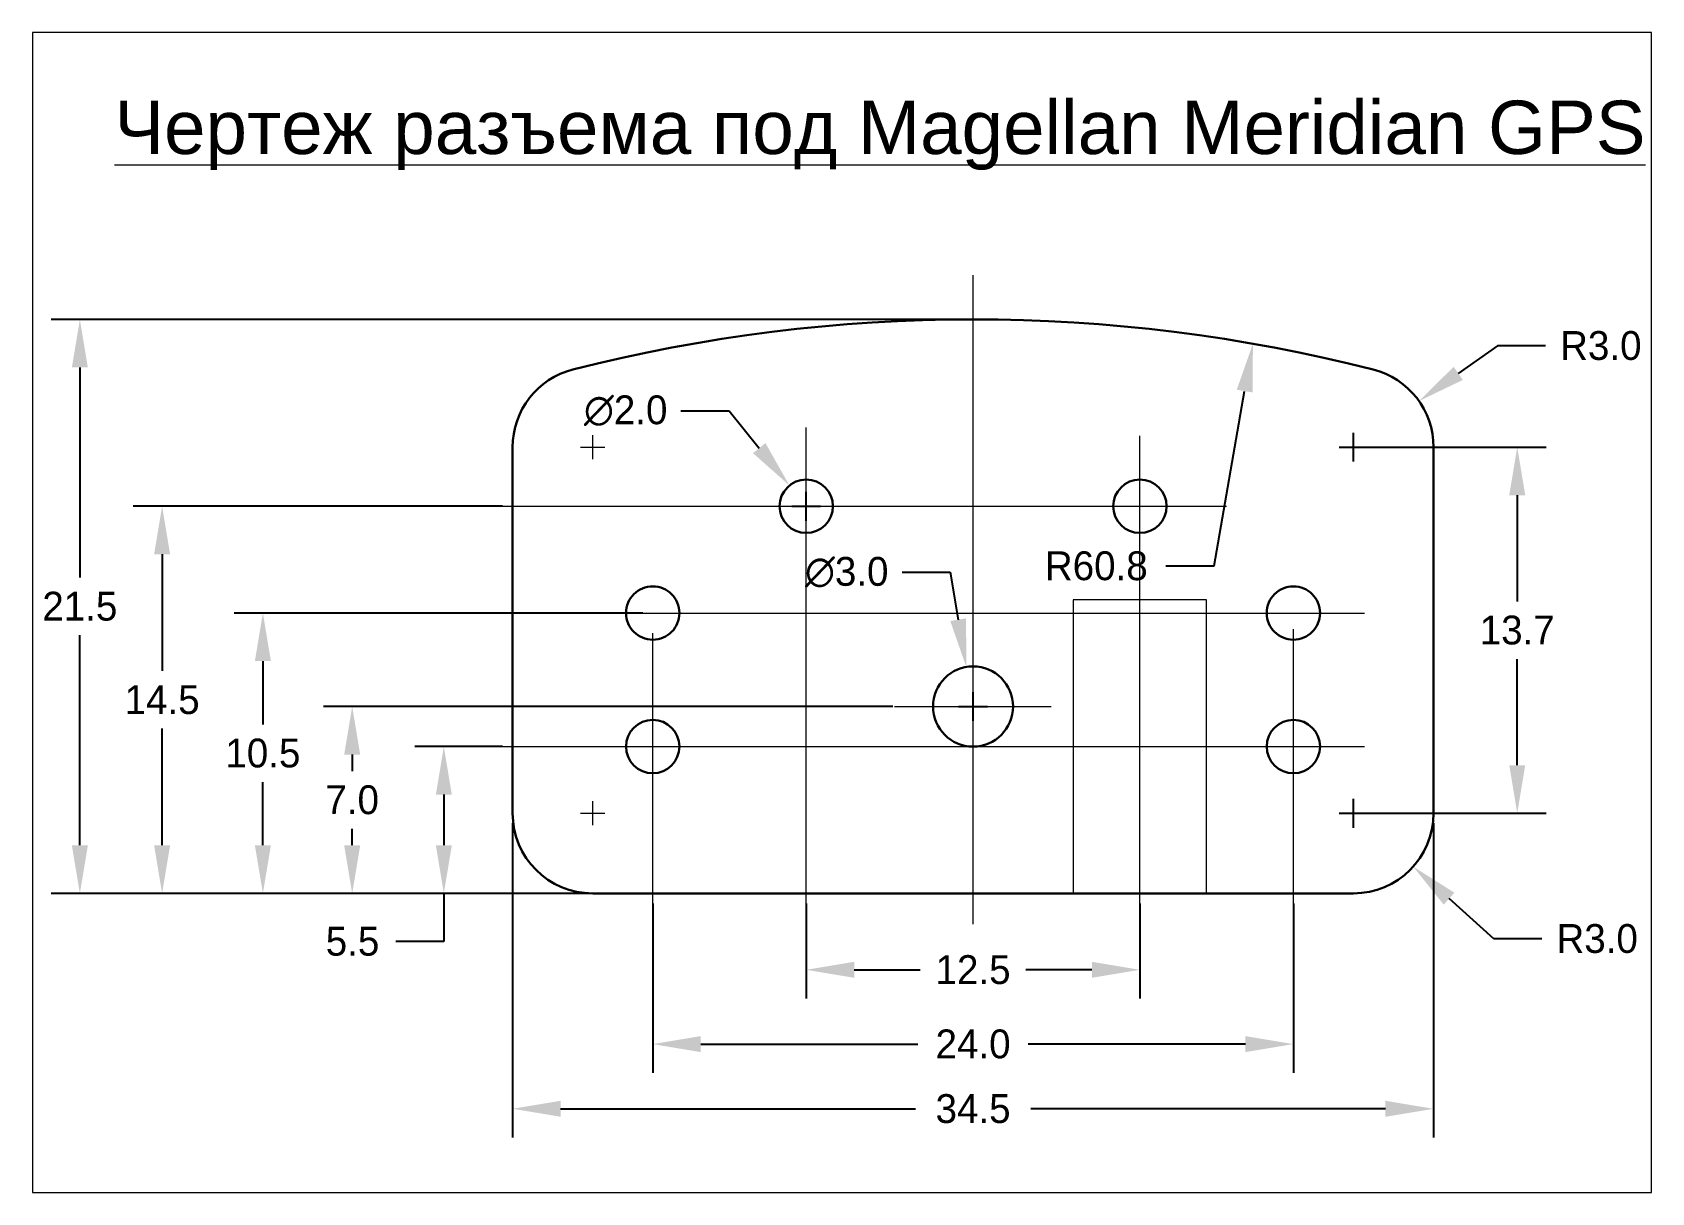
# Paper-space layout 'Layout2' of a CAD drawing. Extents: x 1.11 to 9.97, y 0.79 to 7.14.
# The model-space entities are those that its viewports show. They can reach past a viewport. Long polylines and large blocks are cut down to what shows.
import ezdxf

# ---------------------------------------------------------------- set-up
doc = ezdxf.new("R2010")
doc.units = 0
doc.header["$LTSCALE"] = 3
doc.header["$MEASUREMENT"] = 0
doc.linetypes.add('CENTER2', pattern=[1.125, 0.75, -0.125, 0.125, -0.125])
doc.linetypes.add('CENTERX2', pattern=[4, 2.5, -0.5, 0.5, -0.5])
doc.layers.get('0').update_dxf_attribs({"linetype": 'CONTINUOUS', "lineweight": 30})
doc.layers.get('DEFPOINTS').update_dxf_attribs({"linetype": 'CONTINUOUS'})
doc.layers.add('Dimentios', color=1, linetype='CONTINUOUS', lineweight=15)
doc.layers.add('Osi', color=5, linetype='CENTERX2', lineweight=15)
doc.dimstyles.get("Standard").update_dxf_attribs({"dimscale": 6, "dimtxt": 0.18, "dimasz": 0.3, "dimexe": 0.18, "dimexo": 0.0625, "dimgap": 0.09, "dimtad": 0, "dimtih": 1, "dimtoh": 1, "dimdec": 1, "dimzin": 0, "dimdsep": 46, "dimtxsty": 'Standard', "dimcen": 0.09, "dimadec": 0, "dimazin": 0, "dimtfac": 1, "dimtdec": 1, "dimtofl": 0, "dimtmove": 0, "dimatfit": 3, "dimfxl": 0, "dimtolj": 1, "dimtzin": 0, "dimarcsym": 0})

# ---------------------------------------------------------------- blocks, each defined once
blk = doc.blocks.new('*D0')
at = {"layer": 'DEFPOINTS', "color": 0}
for p in [(5.276, -5.465), (2.7, -10.965), (7.964, -10.965)]:
    blk.add_point(p, dxfattribs=at)
at = {"layer": 'Dimentios', "color": 0, "lineweight": -2}
for p, q in [((4.901, -5.465), (1.62, -5.465)), ((2.7, -7.265), (2.7, -9.165)), ((7.589, -10.965), (1.62, -10.965)), ((2.7, -10.965), (2.7, -12.765)), ((2.7, -12.765), (0.9, -12.765))]:
    blk.add_line(p, q, dxfattribs=at)
at = {"layer": 'Dimentios', "color": 0}
for points in [[(2.4, -7.265), (3, -7.265), (2.7, -5.465)], [(2.4, -9.165), (3, -9.165), (2.7, -10.965)]]:
    blk.add_solid(points, dxfattribs=at)
at = {"layer": 'Dimentios', "color": 0, "insert": (-0.72, -12.765), "char_height": 1.08, "attachment_point": 5}
blk.add_mtext('\\A1;5.5', dxfattribs=at)
blk = doc.blocks.new('*D1')
at = {"layer": 'DEFPOINTS', "color": 0}
for p in [(-0.733, -3.965), (19.895, -3.965), (7.964, -10.965)]:
    blk.add_point(p, dxfattribs=at)
at = {"layer": 'Dimentios', "color": 0, "lineweight": -2}
for p, q in [((19.52, -3.965), (-1.813, -3.965)), ((-0.733, -5.765), (-0.733, -6.385)), ((-0.733, -9.165), (-0.733, -8.545)), ((7.589, -10.965), (-1.813, -10.965))]:
    blk.add_line(p, q, dxfattribs=at)
at = {"layer": 'Dimentios', "color": 0}
for points in [[(-1.033, -5.765), (-0.433, -5.765), (-0.733, -3.965)], [(-1.033, -9.165), (-0.433, -9.165), (-0.733, -10.965)]]:
    blk.add_solid(points, dxfattribs=at)
at = {"layer": 'Dimentios', "color": 0, "insert": (-0.733, -7.465), "char_height": 1.08, "attachment_point": 5}
blk.add_mtext('\\A1;7.0', dxfattribs=at)
blk = doc.blocks.new('*D2')
at = {"layer": 'DEFPOINTS', "color": 0}
for p in [(-7.854, 3.535), (5.276, 3.535), (8.276, -10.965)]:
    blk.add_point(p, dxfattribs=at)
at = {"layer": 'Dimentios', "color": 0, "lineweight": -2}
for p, q in [((4.901, 3.535), (-8.934, 3.535)), ((-7.854, 1.735), (-7.854, -2.635)), ((-7.854, -9.165), (-7.854, -4.795)), ((7.901, -10.965), (-8.934, -10.965))]:
    blk.add_line(p, q, dxfattribs=at)
at = {"layer": 'Dimentios', "color": 0}
for points in [[(-8.154, 1.735), (-7.554, 1.735), (-7.854, 3.535)], [(-8.154, -9.165), (-7.554, -9.165), (-7.854, -10.965)]]:
    blk.add_solid(points, dxfattribs=at)
at = {"layer": 'Dimentios', "color": 0, "insert": (-7.854, -3.715), "char_height": 1.08, "attachment_point": 5}
blk.add_mtext('\\A1;14.5', dxfattribs=at)
blk = doc.blocks.new('*D3')
at = {"layer": 'DEFPOINTS', "color": 0}
for p in [(16.276, -10.965), (28.776, -10.965), (28.776, -13.827)]:
    blk.add_point(p, dxfattribs=at)
at = {"layer": 'Dimentios', "color": 0, "lineweight": -2}
for p, q in [((16.276, -11.34), (16.276, -14.907)), ((28.776, -11.34), (28.776, -14.907)), ((18.076, -13.827), (20.546, -13.827)), ((26.976, -13.827), (24.506, -13.827))]:
    blk.add_line(p, q, dxfattribs=at)
at = {"layer": 'Dimentios', "color": 0}
for points in [[(18.076, -13.527), (18.076, -14.127), (16.276, -13.827)], [(26.976, -13.527), (26.976, -14.127), (28.776, -13.827)]]:
    blk.add_solid(points, dxfattribs=at)
at = {"layer": 'Dimentios', "color": 0, "insert": (22.526, -13.827), "char_height": 1.08, "attachment_point": 5}
blk.add_mtext('\\A1;12.5', dxfattribs=at)
blk = doc.blocks.new('*D4')
at = {"layer": 'DEFPOINTS', "color": 0}
for p in [(10.526, -10.965), (34.526, -10.965), (34.526, -16.61)]:
    blk.add_point(p, dxfattribs=at)
at = {"layer": 'Dimentios', "color": 0, "lineweight": -2}
for p, q in [((10.526, -11.34), (10.526, -17.69)), ((34.526, -11.34), (34.526, -17.69)), ((12.326, -16.61), (20.456, -16.61)), ((32.726, -16.61), (24.596, -16.61))]:
    blk.add_line(p, q, dxfattribs=at)
at = {"layer": 'Dimentios', "color": 0}
for points in [[(12.326, -16.31), (12.326, -16.91), (10.526, -16.61)], [(32.726, -16.31), (32.726, -16.91), (34.526, -16.61)]]:
    blk.add_solid(points, dxfattribs=at)
at = {"layer": 'Dimentios', "color": 0, "insert": (22.526, -16.61), "char_height": 1.08, "attachment_point": 5}
blk.add_mtext('\\A1;24.0', dxfattribs=at)
blk = doc.blocks.new('*D5')
at = {"layer": 'DEFPOINTS', "color": 0}
for p in [(5.276, -7.965), (39.776, -7.965), (39.776, -19.033)]:
    blk.add_point(p, dxfattribs=at)
at = {"layer": 'Dimentios', "color": 0, "lineweight": -2}
for p, q in [((5.276, -8.34), (5.276, -20.113)), ((39.776, -8.34), (39.776, -20.113)), ((7.076, -19.033), (20.366, -19.033)), ((37.976, -19.033), (24.686, -19.033))]:
    blk.add_line(p, q, dxfattribs=at)
at = {"layer": 'Dimentios', "color": 0}
for points in [[(7.076, -18.733), (7.076, -19.333), (5.276, -19.033)], [(37.976, -18.733), (37.976, -19.333), (39.776, -19.033)]]:
    blk.add_solid(points, dxfattribs=at)
at = {"layer": 'Dimentios', "color": 0, "insert": (22.526, -19.033), "char_height": 1.08, "attachment_point": 5}
blk.add_mtext('\\A1;34.5', dxfattribs=at)
blk = doc.blocks.new('*D6')
at = {"layer": 'DEFPOINTS', "color": 0}
for p in [(22.526, 10.535), (-10.935, -10.965), (8.276, -10.965)]:
    blk.add_point(p, dxfattribs=at)
at = {"layer": 'Dimentios', "color": 0, "lineweight": -2}
for p, q in [((22.151, 10.535), (-12.015, 10.535)), ((-10.935, 8.735), (-10.935, 0.865)), ((-10.935, -9.165), (-10.935, -1.295)), ((7.901, -10.965), (-12.015, -10.965))]:
    blk.add_line(p, q, dxfattribs=at)
at = {"layer": 'Dimentios', "color": 0}
for points in [[(-11.235, 8.735), (-10.635, 8.735), (-10.935, 10.535)], [(-11.235, -9.165), (-10.635, -9.165), (-10.935, -10.965)]]:
    blk.add_solid(points, dxfattribs=at)
at = {"layer": 'Dimentios', "color": 0, "insert": (-10.935, -0.215), "char_height": 1.08, "attachment_point": 5}
blk.add_mtext('\\A1;21.5', dxfattribs=at)
blk = doc.blocks.new('*D7')
at = {"layer": 'DEFPOINTS', "color": 0}
for p in [(39.23, 7.476), (36.776, 5.749)]:
    blk.add_point(p, dxfattribs=at)
at = {"layer": 'Dimentios', "color": 0, "lineweight": -2}
for p, q in [((42.173, 9.549), (40.701, 8.512)), ((43.973, 9.549), (42.173, 9.549)), ((36.776, 5.209), (36.776, 6.289)), ((36.236, 5.749), (37.316, 5.749))]:
    blk.add_line(p, q, dxfattribs=at)
at = {"layer": 'Dimentios', "color": 0}
blk.add_solid([(40.529, 8.758), (40.874, 8.267), (39.23, 7.476)], dxfattribs=at)
at = {"layer": 'Dimentios', "color": 0, "insert": (46.043, 9.549), "char_height": 1.08, "attachment_point": 5}
blk.add_mtext('\\A1;R3.0', dxfattribs=at)
blk = doc.blocks.new('*D8')
at = {"layer": 'DEFPOINTS', "color": 0}
for p in [(36.776, -7.965), (39.014, -9.964)]:
    blk.add_point(p, dxfattribs=at)
at = {"layer": 'Dimentios', "color": 0, "lineweight": -2}
for p, q in [((36.776, -8.505), (36.776, -7.425)), ((36.236, -7.965), (37.316, -7.965)), ((42.036, -12.662), (40.357, -11.162)), ((43.836, -12.662), (42.036, -12.662))]:
    blk.add_line(p, q, dxfattribs=at)
at = {"layer": 'Dimentios', "color": 0}
blk.add_solid([(40.557, -10.939), (40.157, -11.386), (39.014, -9.964)], dxfattribs=at)
at = {"layer": 'Dimentios', "color": 0, "insert": (45.906, -12.662), "char_height": 1.08, "attachment_point": 5}
blk.add_mtext('\\A1;R3.0', dxfattribs=at)
blk = doc.blocks.new('*D9')
at = {"layer": 'DEFPOINTS', "color": 0}
for p in [(15.648, 4.312), (16.905, 2.757)]:
    blk.add_point(p, dxfattribs=at)
at = {"layer": 'Dimentios', "color": 0, "lineweight": -2}
for p, q in [((11.584, 7.112), (13.384, 7.112)), ((13.384, 7.112), (14.516, 5.712)), ((16.276, 2.995), (16.276, 4.075)), ((15.736, 3.535), (16.816, 3.535))]:
    blk.add_line(p, q, dxfattribs=at)
at = {"layer": 'Dimentios', "color": 0}
blk.add_solid([(14.749, 5.901), (14.283, 5.523), (15.648, 4.312)], dxfattribs=at)
at = {"layer": 'Dimentios', "color": 0, "insert": (9.514, 7.112), "char_height": 1.08, "attachment_point": 5}
blk.add_mtext('\\A1;∅2.0', dxfattribs=at)
blk = doc.blocks.new('*D10')
at = {"layer": 'DEFPOINTS', "color": 0}
for p in [(22.273, -2.487), (22.78, -5.444)]:
    blk.add_point(p, dxfattribs=at)
at = {"layer": 'Dimentios', "color": 0, "lineweight": -2}
for p, q in [((19.864, 1.061), (21.664, 1.061)), ((21.664, 1.061), (21.968, -0.713)), ((22.526, -4.505), (22.526, -3.425)), ((21.986, -3.965), (23.066, -3.965))]:
    blk.add_line(p, q, dxfattribs=at)
at = {"layer": 'Dimentios', "color": 0}
blk.add_solid([(22.264, -0.662), (21.673, -0.764), (22.273, -2.487)], dxfattribs=at)
at = {"layer": 'Dimentios', "color": 0, "insert": (17.794, 1.061), "char_height": 1.08, "attachment_point": 5}
blk.add_mtext('\\A1;∅3.0', dxfattribs=at)
blk = doc.blocks.new('*D11')
at = {"layer": 'DEFPOINTS', "color": 0}
for p in [(10.526, -0.465), (-4.078, -10.965), (10.526, -10.965)]:
    blk.add_point(p, dxfattribs=at)
at = {"layer": 'Dimentios', "color": 0, "lineweight": -2}
for p, q in [((10.151, -0.465), (-5.158, -0.465)), ((-4.078, -2.265), (-4.078, -4.635)), ((-4.078, -9.165), (-4.078, -6.795)), ((10.151, -10.965), (-5.158, -10.965))]:
    blk.add_line(p, q, dxfattribs=at)
at = {"layer": 'Dimentios', "color": 0}
for points in [[(-4.378, -2.265), (-3.778, -2.265), (-4.078, -0.465)], [(-4.378, -9.165), (-3.778, -9.165), (-4.078, -10.965)]]:
    blk.add_solid(points, dxfattribs=at)
at = {"layer": 'Dimentios', "color": 0, "insert": (-4.078, -5.715), "char_height": 1.08, "attachment_point": 5}
blk.add_mtext('\\A1;10.5', dxfattribs=at)
blk = doc.blocks.new('*D13')
at = {"layer": 'DEFPOINTS', "color": 0, "linetype": 'CENTER2', "ltscale": 3}
for p in [(36.776, 5.749), (36.776, -7.965), (42.912, -7.965)]:
    blk.add_point(p, dxfattribs=at)
at = {"layer": 'Dimentios', "color": 0, "linetype": 'CENTER2', "lineweight": -2, "ltscale": 3}
for p, q in [((37.151, 5.749), (43.992, 5.749)), ((42.912, 3.949), (42.912, -0.028)), ((42.912, -6.165), (42.912, -2.188)), ((37.151, -7.965), (43.992, -7.965))]:
    blk.add_line(p, q, dxfattribs=at)
at = {"layer": 'Dimentios', "color": 0, "linetype": 'CENTER2', "ltscale": 3}
for points in [[(42.612, 3.949), (43.212, 3.949), (42.912, 5.749)], [(42.612, -6.165), (43.212, -6.165), (42.912, -7.965)]]:
    blk.add_solid(points, dxfattribs=at)
at = {"layer": 'Dimentios', "color": 0, "linetype": 'CENTER2', "ltscale": 3, "insert": (42.912, -1.108), "char_height": 1.08, "attachment_point": 5}
blk.add_mtext('\\A1;13.7', dxfattribs=at)
blk = doc.blocks.new('*D14')
at = {"layer": 'DEFPOINTS', "color": 0, "linetype": 'CENTER2', "ltscale": 3}
for p in [(33.01, 9.623), (22.526, -50.228)]:
    blk.add_point(p, dxfattribs=at)
at = {"layer": 'Dimentios', "color": 0, "linetype": 'CENTER2', "lineweight": -2, "ltscale": 3}
for p, q in [((31.552, 1.299), (32.7, 7.85)), ((29.752, 1.299), (31.552, 1.299))]:
    blk.add_line(p, q, dxfattribs=at)
at = {"layer": 'Dimentios', "color": 0, "linetype": 'CENTER2', "ltscale": 3}
blk.add_solid([(32.404, 7.902), (32.995, 7.799), (33.01, 9.623)], dxfattribs=at)
at = {"layer": 'Dimentios', "color": 0, "linetype": 'CENTER2', "ltscale": 3, "insert": (27.142, 1.299), "char_height": 1.08, "attachment_point": 5}
blk.add_mtext('\\A1;R60.8', dxfattribs=at)

msp = doc.modelspace()

# ---------------------------------------------------------------- linework, layer by layer
for p, q in [((5.276, 5.749), (5.276, -7.965)), ((39.776, -7.965), (39.776, 5.749)), ((8.276, -10.965), (36.776, -10.965))]:
    msp.add_line(p, q)
at = {"linetype": 'CENTER2', "lineweight": 13}
msp.add_lwpolyline([(26.276, -10.965), (31.276, -10.965), (31.276, 0.035), (26.276, 0.035)], close=True, dxfattribs=at)
for centre, radius in [((16.276, 3.535), 1), ((28.776, 3.535), 1), ((22.526, -3.965), 1.5), ((10.526, -5.465), 1), ((34.526, -5.465), 1)]:
    msp.add_circle(centre, radius)
at = {"color": 3, "linetype": 'CENTERX2'}
for centre in [(10.526, -0.465), (34.526, -0.465), (34.526, -0.465), (34.526, -0.465), (34.526, -0.465), (34.526, -0.465)]:
    msp.add_circle(centre, 1, dxfattribs=at)
for centre, radius, start, end in [((22.526, -50.228), 60.763, 75.71769, 104.28231), ((8.276, 5.749), 3, 104.28231, 180), ((36.776, 5.749), 3, 0, 75.71769), ((8.276, -7.965), 3, 180, 270), ((36.776, -7.965), 3, 270, 0)]:
    msp.add_arc(centre, radius, start, end)
at = {"layer": 'Dimentios'}
for p, q in [((8.276, 5.299), (8.276, 6.199)), ((7.826, 5.749), (8.726, 5.749)), ((8.276, -8.415), (8.276, -7.515)), ((7.826, -7.965), (8.726, -7.965))]:
    msp.add_line(p, q, dxfattribs=at)
at = {"layer": 'Osi'}
for p, q in [((22.526, -12.115), (22.526, 12.194)), ((16.276, -12.662), (16.276, 6.488)), ((28.776, -12.662), (28.776, 6.176)), ((3.778, 3.535), (32.021, 3.535)), ((3.778, -0.465), (37.185, -0.465)), ((34.526, -12.662), (34.526, -1.063)), ((10.526, -12.974), (10.526, -1.22)), ((19.582, -3.965), (25.449, -3.965)), ((3.778, -5.465), (37.185, -5.465))]:
    msp.add_line(p, q, dxfattribs=at)

# ---------------------------------------------------------------- texts
at = {"layer": 'Dimentios', "insert": (-9.643, 18.729), "char_height": 2, "width": 58.35228, "attachment_point": 1}
msp.add_mtext('{\\fArial|b0|i0|c204|p32;\\L\\C7;Чертеж разъема под Magellan Meridian GPS}', dxfattribs=at)

# ---------------------------------------------------------------- dimensions: what is measured, and where the dimension line sits
at = {"layer": 'Dimentios'}
for base, p1, p2, picture, middle in [((-10.935, -10.965), (22.526, 10.535), (8.276, -10.965), '*D6', (-10.935, -0.215)), ((-7.854, 3.535), (8.276, -10.965), (5.276, 3.535), '*D2', (-7.854, -3.715)), ((-4.078, -10.965), (10.526, -0.465), (10.526, -10.965), '*D11', (-4.078, -5.715)), ((-0.733, -3.965), (7.964, -10.965), (19.895, -3.965), '*D1', (-0.733, -7.465)), ((2.7, -10.965), (5.276, -5.465), (7.964, -10.965), '*D0', (-0.72, -12.765))]:
    dim = msp.add_linear_dim(base=base, p1=p1, p2=p2, angle=90, dimstyle='Standard', dxfattribs=at)
    dim.commit()
    dim.dimension.update_dxf_attribs({"geometry": picture, "text_midpoint": middle})
dim = msp.add_radius_dim(center=(36.776, 5.749), mpoint=(39.23, 7.476), dimstyle='Standard', override={"dimtmove": 1}, dxfattribs=at)
dim.commit()
dim.dimension.update_dxf_attribs({"geometry": '*D7', "text_midpoint": (46.043, 9.549)})
at = {"layer": 'Dimentios', "linetype": 'CENTER2', "ltscale": 3}
dim = msp.add_radius_dim(center=(22.526, -50.228), mpoint=(33.01, 9.623), dimstyle='Standard', dxfattribs=at)
dim.commit()
dim.dimension.update_dxf_attribs({"geometry": '*D14', "text_midpoint": (27.142, 1.299), "dimtype": 164})
at = {"layer": 'Dimentios'}
for p1, p2, picture, middle in [((16.905, 2.757), (15.648, 4.312), '*D9', (9.514, 7.112)), ((22.78, -5.444), (22.273, -2.487), '*D10', (17.794, 1.061))]:
    dim = msp.add_diameter_dim_2p(p1=p1, p2=p2, dimstyle='Standard', dxfattribs=at)
    dim.commit()
    dim.dimension.update_dxf_attribs({"geometry": picture, "text_midpoint": middle})
at = {"layer": 'Dimentios', "linetype": 'CENTER2', "ltscale": 3}
dim = msp.add_linear_dim(base=(42.912, -7.965), p1=(36.776, 5.749), p2=(36.776, -7.965), angle=90, dimstyle='Standard', dxfattribs=at)
dim.commit()
dim.dimension.update_dxf_attribs({"geometry": '*D13', "text_midpoint": (42.912, -1.108)})
at = {"layer": 'Dimentios'}
dim = msp.add_radius_dim(center=(36.776, -7.965), mpoint=(39.014, -9.964), dimstyle='Standard', dxfattribs=at)
dim.commit()
dim.dimension.update_dxf_attribs({"geometry": '*D8', "text_midpoint": (45.906, -12.662), "dimtype": 164})
for base, p1, p2, picture, middle in [((39.776, -19.033), (5.276, -7.965), (39.776, -7.965), '*D5', (22.526, -19.033)), ((34.526, -16.61), (10.526, -10.965), (34.526, -10.965), '*D4', (22.526, -16.61)), ((28.776, -13.827), (16.276, -10.965), (28.776, -10.965), '*D3', (22.526, -13.827))]:
    dim = msp.add_linear_dim(base=base, p1=p1, p2=p2, dimstyle='Standard', dxfattribs=at)
    dim.commit()
    dim.dimension.update_dxf_attribs({"geometry": picture, "text_midpoint": middle})

psp = doc.layouts.new('Layout2')

# ---------------------------------------------------------------- viewports
at = {"layer": '0', "linetype": 'CENTER2', "ltscale": 4}
psp.add_viewport(center=(5.5385, 3.9679), size=(8.8617, 6.348666), view_center_point=(17.6158, -0.4443), view_height=43.457146, dxfattribs=at)

doc.saveas('drawing.dxf')
